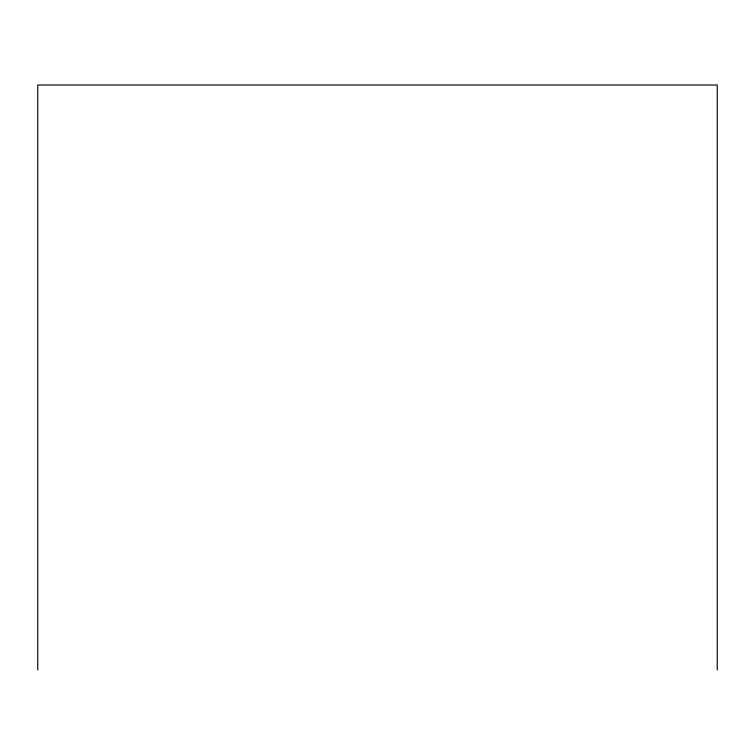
<?xml version="1.0" encoding="UTF-8"?>
<svg xmlns="http://www.w3.org/2000/svg" width="755" height="755" viewBox="0 0 755 755"><rect width="100%" height="100%" fill="white"/><g stroke="black" fill="none" stroke-linecap="round" stroke-linejoin="round"><path stroke-width="1.13" d="M717.25 669.987L717.25 85.013L37.75 85.013L37.75 669.987"/></g></svg>
